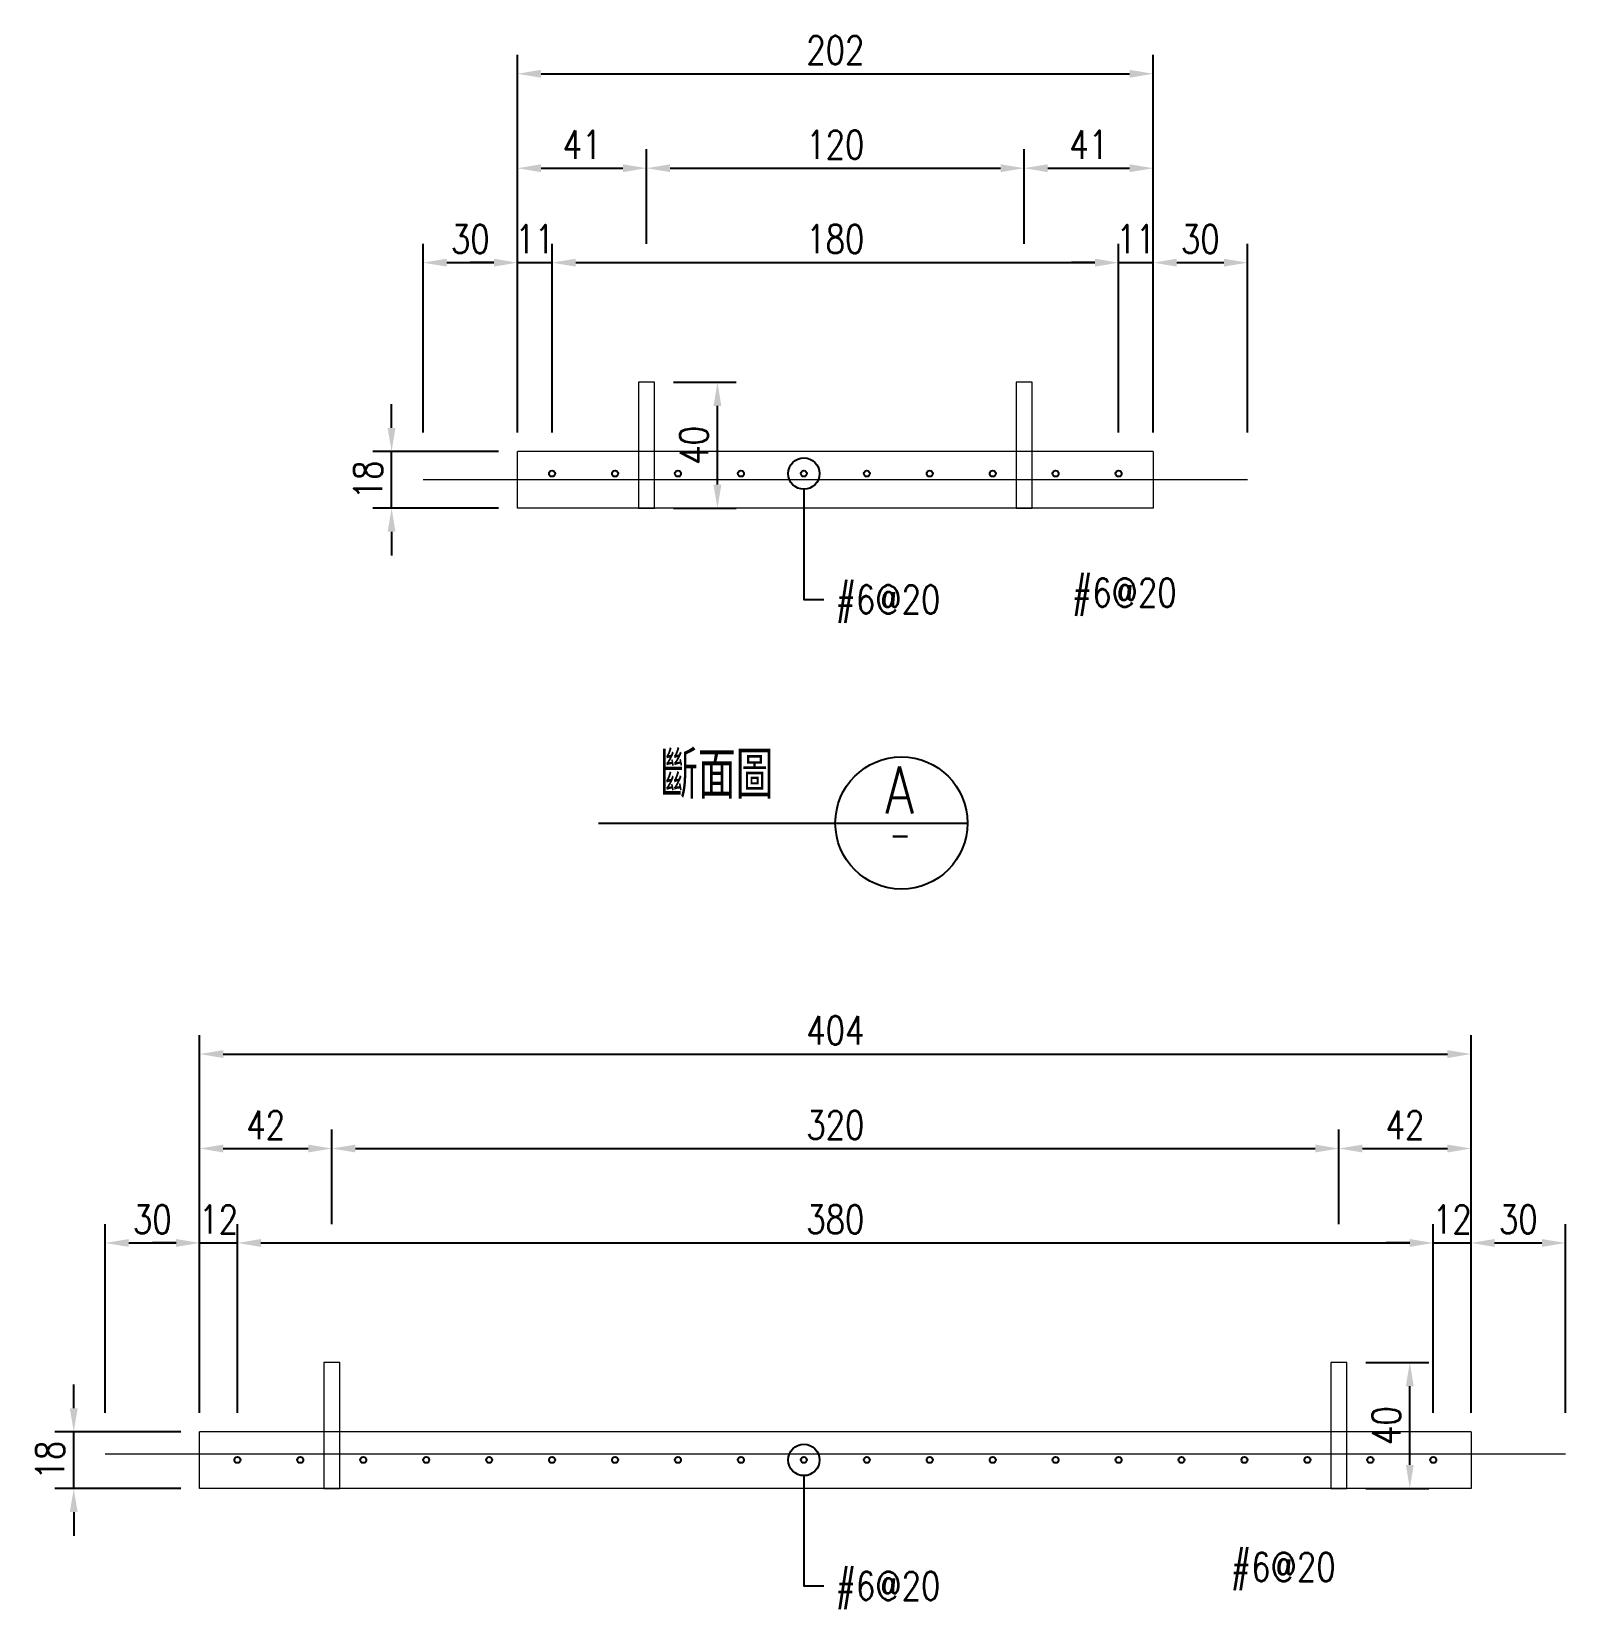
# Model space of a CAD drawing. Extents: x -4754 to 4964, y -19960 to 3942.
# Drawn here: x 272 to 760, y -10178 to -9677 of the extents above; entities that cross this region are included whole.
import ezdxf
from ezdxf.enums import TextEntityAlignment as Align

# ---------------------------------------------------------------- set-up
doc = ezdxf.new("R2010")
doc.units = 0
doc.header["$LTSCALE"] = 3
doc.layers.get('0').update_dxf_attribs({"linetype": 'CONTINUOUS'})
doc.layers.add('HB_0', color=7, linetype='CONTINUOUS', transparency=0.5)
for name, color, linetype in [('HB_DIM', 1, 'CONTINUOUS'), ('HB_TXT_CTEXT', 2, 'CONTINUOUS'), ('PVC_pipe', 4, 'CONTINUOUS'), ('鋼筋', 3, 'CONTINUOUS')]:
    doc.layers.add(name, color=color, linetype=linetype)
doc.styles.get("Standard").update_dxf_attribs({"font": 'ROMANS.shx', "width": 0.8, "bigfont": 'chineset.shx'})
doc.dimstyles.new('30', dxfattribs={"dimscale": 3, "dimtxt": 3, "dimasz": 2.5, "dimexe": 2, "dimexo": 2, "dimgap": 1, "dimtad": 1, "dimdsep": 46, "dimtxsty": 'Standard', "dimcen": 0, "dimclrd": 256, "dimclre": 256, "dimclrt": 2, "dimadec": 0, "dimazin": 0, "dimtfac": 1, "dimtix": 1, "dimtmove": 2, "dimatfit": 3, "dimfxl": 1, "dimtolj": 1, "dimtzin": 0, "dimarcsym": 0})

# ---------------------------------------------------------------- blocks, each defined once
blk = doc.blocks.new('slab_sectionA')
at = {"color": 3, "linetype": 'Continuous'}
for p, q in [((-75.29, 0), (0, 0)), ((0, 0), (42, 0))]:
    blk.add_line(p, q, dxfattribs=at)
at = {"color": 4, "linetype": 'Continuous'}
blk.add_circle((21, 0), 21, dxfattribs=at)
at = {"color": 3, "linetype": 'Continuous', "width": 0.8}
blk.add_text('斷面圖', height=15, rotation=360, dxfattribs=at).set_placement((-37.65, 16.03), align=Align.MIDDLE)
at = {"color": 0, "linetype": 'Continuous', "width": 0.8}
for tag, p, height in [('A', (15.81, 3), 15), ('-', (17.28, -7.5), 7.5)]:
    blk.add_attdef(tag, p, '', height=height, dxfattribs=at)
blk = doc.blocks.new('C')
at = {"color": 3, "linetype": 'Continuous'}
blk.add_circle((0, 0), 1.2, dxfattribs=at)
blk = doc.blocks.new('H_Circle_guide')
at = {"layer": 'HB_TXT_CTEXT', "color": 1, "linetype": 'Continuous'}
blk.add_lwpolyline([(0, -5), (0, -40), (6.37, -40)], dxfattribs=at)
blk.add_circle((0, 0), 5, dxfattribs=at)
at = {"color": 0, "linetype": 'Continuous', "width": 0.8}
blk.add_attdef('A', text='', height=9, dxfattribs=at).set_placement((10.06, -40), align=Align.MIDDLE_LEFT)
blk = doc.blocks.new('H_Arrow_guide')
at = {"layer": 'HB_TXT_CTEXT', "color": 1, "linetype": 'Continuous'}
blk.add_lwpolyline([(0, 0, 0, 2.5, 0), (0, -7.5, 0, 0, 0), (0, -37, 0, 0, 0), (7.5, -37, 0, 0, 0)], format="xyseb", dxfattribs=at)
at = {"color": 0, "linetype": 'Continuous', "width": 0.8}
blk.add_attdef('A', text='', height=9, dxfattribs=at).set_placement((9.65, -35.88), align=Align.MIDDLE_LEFT)
blk = doc.blocks.new('*D1079')
at = {"layer": 'HB_DIM', "linetype": 'Continuous', "lineweight": -2}
for p, q in [((426.8, -9804.1), (426.8, -9684.1)), ((628.8, -9804.1), (628.8, -9684.1)), ((434.3, -9690.1), (621.3, -9690.1))]:
    blk.add_line(p, q, dxfattribs=at)
at = {"layer": 'HB_DIM'}
for points in [[(434.3, -9688.85), (434.3, -9691.35), (426.8, -9690.1)], [(621.3, -9691.35), (621.3, -9688.85), (628.8, -9690.1)]]:
    blk.add_solid(points, dxfattribs=at)
at = {"layer": 'HB_DIM', "color": 2, "linetype": 'Continuous', "insert": (527.8, -9682.6), "char_height": 9, "attachment_point": 5, "rotation": 0}
blk.add_mtext('\\A1;202', dxfattribs=at)
blk = doc.blocks.new('*D1080')
at = {"layer": 'HB_DIM', "linetype": 'Continuous', "lineweight": -2}
for p, q in [((426.8, -9744.1), (426.8, -9714.1)), ((467.8, -9744.1), (467.8, -9714.1)), ((434.3, -9720.1), (460.3, -9720.1))]:
    blk.add_line(p, q, dxfattribs=at)
at = {"layer": 'HB_DIM'}
for points in [[(434.3, -9718.85), (434.3, -9721.35), (426.8, -9720.1)], [(460.3, -9721.35), (460.3, -9718.85), (467.8, -9720.1)]]:
    blk.add_solid(points, dxfattribs=at)
at = {"layer": 'HB_DIM', "color": 2, "linetype": 'Continuous', "insert": (447.3, -9712.6), "char_height": 9, "attachment_point": 5, "rotation": 0}
blk.add_mtext('\\A1;41', dxfattribs=at)
blk = doc.blocks.new('*D1081')
at = {"layer": 'HB_DIM', "linetype": 'Continuous', "lineweight": -2}
for p, q in [((467.8, -9744.1), (467.8, -9714.1)), ((587.8, -9744.1), (587.8, -9714.1)), ((475.3, -9720.1), (580.3, -9720.1))]:
    blk.add_line(p, q, dxfattribs=at)
at = {"layer": 'HB_DIM'}
for points in [[(475.3, -9718.85), (475.3, -9721.35), (467.8, -9720.1)], [(580.3, -9721.35), (580.3, -9718.85), (587.8, -9720.1)]]:
    blk.add_solid(points, dxfattribs=at)
at = {"layer": 'HB_DIM', "color": 2, "linetype": 'Continuous', "insert": (527.8, -9712.6), "char_height": 9, "attachment_point": 5, "rotation": 0}
blk.add_mtext('\\A1;120', dxfattribs=at)
blk = doc.blocks.new('*D1082')
at = {"layer": 'HB_DIM', "linetype": 'Continuous', "lineweight": -2}
for p, q in [((587.8, -9744.1), (587.8, -9714.1)), ((628.8, -9744.1), (628.8, -9714.1)), ((595.3, -9720.1), (621.3, -9720.1))]:
    blk.add_line(p, q, dxfattribs=at)
at = {"layer": 'HB_DIM'}
for points in [[(595.3, -9718.85), (595.3, -9721.35), (587.8, -9720.1)], [(621.3, -9721.35), (621.3, -9718.85), (628.8, -9720.1)]]:
    blk.add_solid(points, dxfattribs=at)
at = {"layer": 'HB_DIM', "color": 2, "linetype": 'Continuous', "insert": (608.3, -9712.6), "char_height": 9, "attachment_point": 5, "rotation": 0}
blk.add_mtext('\\A1;41', dxfattribs=at)
blk = doc.blocks.new('*D1083')
at = {"layer": 'HB_DIM', "linetype": 'Continuous', "lineweight": -2}
for p, q in [((396.8, -9804.1), (396.8, -9744.1)), ((426.8, -9804.1), (426.8, -9744.1)), ((404.3, -9750.1), (419.3, -9750.1))]:
    blk.add_line(p, q, dxfattribs=at)
at = {"layer": 'HB_DIM'}
for points in [[(404.3, -9748.85), (404.3, -9751.35), (396.8, -9750.1)], [(419.3, -9751.35), (419.3, -9748.85), (426.8, -9750.1)]]:
    blk.add_solid(points, dxfattribs=at)
at = {"layer": 'HB_DIM', "color": 2, "linetype": 'Continuous', "insert": (411.8, -9742.6), "char_height": 9, "attachment_point": 5, "rotation": 0}
blk.add_mtext('\\A1;30', dxfattribs=at)
blk = doc.blocks.new('*D1084')
at = {"layer": 'HB_DIM', "linetype": 'Continuous', "lineweight": -2}
for p, q in [((426.8, -9804.1), (426.8, -9744.1)), ((437.8, -9804.1), (437.8, -9744.1)), ((419.3, -9750.1), (411.8, -9750.1)), ((426.8, -9750.1), (437.8, -9750.1)), ((445.3, -9750.1), (452.8, -9750.1))]:
    blk.add_line(p, q, dxfattribs=at)
at = {"layer": 'HB_DIM'}
for points in [[(419.3, -9751.35), (419.3, -9748.85), (426.8, -9750.1)], [(445.3, -9748.85), (445.3, -9751.35), (437.8, -9750.1)]]:
    blk.add_solid(points, dxfattribs=at)
at = {"layer": 'HB_DIM', "color": 2, "linetype": 'Continuous', "insert": (432.3, -9742.6), "char_height": 9, "attachment_point": 5, "rotation": 0}
blk.add_mtext('\\A1;11', dxfattribs=at)
blk = doc.blocks.new('*D1085')
at = {"layer": 'HB_DIM', "linetype": 'Continuous', "lineweight": -2}
for p, q in [((437.8, -9804.1), (437.8, -9744.1)), ((617.8, -9804.1), (617.8, -9744.1)), ((445.3, -9750.1), (610.3, -9750.1))]:
    blk.add_line(p, q, dxfattribs=at)
at = {"layer": 'HB_DIM'}
for points in [[(445.3, -9748.85), (445.3, -9751.35), (437.8, -9750.1)], [(610.3, -9751.35), (610.3, -9748.85), (617.8, -9750.1)]]:
    blk.add_solid(points, dxfattribs=at)
at = {"layer": 'HB_DIM', "color": 2, "linetype": 'Continuous', "insert": (527.8, -9742.6), "char_height": 9, "attachment_point": 5, "rotation": 0}
blk.add_mtext('\\A1;180', dxfattribs=at)
blk = doc.blocks.new('*D1086')
at = {"layer": 'HB_DIM', "linetype": 'Continuous', "lineweight": -2}
for p, q in [((617.8, -9804.1), (617.8, -9744.1)), ((628.8, -9804.1), (628.8, -9744.1)), ((610.3, -9750.1), (602.8, -9750.1)), ((617.8, -9750.1), (628.8, -9750.1)), ((636.3, -9750.1), (643.8, -9750.1))]:
    blk.add_line(p, q, dxfattribs=at)
at = {"layer": 'HB_DIM'}
for points in [[(610.3, -9751.35), (610.3, -9748.85), (617.8, -9750.1)], [(636.3, -9748.85), (636.3, -9751.35), (628.8, -9750.1)]]:
    blk.add_solid(points, dxfattribs=at)
at = {"layer": 'HB_DIM', "color": 2, "linetype": 'Continuous', "insert": (623.3, -9742.6), "char_height": 9, "attachment_point": 5, "rotation": 0}
blk.add_mtext('\\A1;11', dxfattribs=at)
blk = doc.blocks.new('*D1087')
at = {"layer": 'HB_DIM', "linetype": 'Continuous', "lineweight": -2}
for p, q in [((628.8, -9804.1), (628.8, -9744.1)), ((658.8, -9804.1), (658.8, -9744.1)), ((636.3, -9750.1), (651.3, -9750.1))]:
    blk.add_line(p, q, dxfattribs=at)
at = {"layer": 'HB_DIM'}
for points in [[(636.3, -9748.85), (636.3, -9751.35), (628.8, -9750.1)], [(651.3, -9751.35), (651.3, -9748.85), (658.8, -9750.1)]]:
    blk.add_solid(points, dxfattribs=at)
at = {"layer": 'HB_DIM', "color": 2, "linetype": 'Continuous', "insert": (643.8, -9742.6), "char_height": 9, "attachment_point": 5, "rotation": 0}
blk.add_mtext('\\A1;30', dxfattribs=at)
blk = doc.blocks.new('*D1088')
at = {"layer": 'HB_DIM', "linetype": 'Continuous', "lineweight": -2}
for p, q in [((386.8, -9802.6), (386.8, -9795.1)), ((420.8, -9810.1), (380.8, -9810.1)), ((386.8, -9828.1), (386.8, -9810.1)), ((420.8, -9828.1), (380.8, -9828.1)), ((386.8, -9835.6), (386.8, -9843.1))]:
    blk.add_line(p, q, dxfattribs=at)
at = {"layer": 'HB_DIM'}
for points in [[(385.55, -9802.6), (388.05, -9802.6), (386.8, -9810.1)], [(388.05, -9835.6), (385.55, -9835.6), (386.8, -9828.1)]]:
    blk.add_solid(points, dxfattribs=at)
at = {"layer": 'HB_DIM', "color": 2, "linetype": 'Continuous', "insert": (379.3, -9819.1), "char_height": 9, "attachment_point": 5, "rotation": 90}
blk.add_mtext('\\A1;18', dxfattribs=at)
blk = doc.blocks.new('*D1089')
at = {"layer": 'HB_DIM', "linetype": 'Continuous', "lineweight": -2}
for p, q in [((476.34, -9788.1), (496.34, -9788.1)), ((490.34, -9820.6), (490.34, -9795.6)), ((476.34, -9828.1), (496.34, -9828.1))]:
    blk.add_line(p, q, dxfattribs=at)
at = {"layer": 'HB_DIM'}
for points in [[(491.59, -9795.6), (489.09, -9795.6), (490.34, -9788.1)], [(489.09, -9820.6), (491.59, -9820.6), (490.34, -9828.1)]]:
    blk.add_solid(points, dxfattribs=at)
at = {"layer": 'HB_DIM', "color": 2, "linetype": 'Continuous', "insert": (482.84, -9808.1), "char_height": 9, "attachment_point": 5, "rotation": 90}
blk.add_mtext('\\A1;40', dxfattribs=at)
blk = doc.blocks.new('*D1090')
at = {"layer": 'HB_DIM', "linetype": 'Continuous', "lineweight": -2}
for p, q in [((325.8, -10115.49), (325.8, -9995.49)), ((729.8, -10115.49), (729.8, -9995.49)), ((333.3, -10001.49), (722.3, -10001.49))]:
    blk.add_line(p, q, dxfattribs=at)
at = {"layer": 'HB_DIM'}
for points in [[(333.3, -10000.24), (333.3, -10002.74), (325.8, -10001.49)], [(722.3, -10002.74), (722.3, -10000.24), (729.8, -10001.49)]]:
    blk.add_solid(points, dxfattribs=at)
at = {"layer": 'HB_DIM', "color": 2, "linetype": 'Continuous', "insert": (527.8, -9993.99), "char_height": 9, "attachment_point": 5, "rotation": 0}
blk.add_mtext('\\A1;404', dxfattribs=at)
blk = doc.blocks.new('*D1091')
at = {"layer": 'HB_DIM', "linetype": 'Continuous', "lineweight": -2}
for p, q in [((325.8, -10055.49), (325.8, -10025.49)), ((367.8, -10055.49), (367.8, -10025.49)), ((333.3, -10031.49), (360.3, -10031.49))]:
    blk.add_line(p, q, dxfattribs=at)
at = {"layer": 'HB_DIM'}
for points in [[(333.3, -10030.24), (333.3, -10032.74), (325.8, -10031.49)], [(360.3, -10032.74), (360.3, -10030.24), (367.8, -10031.49)]]:
    blk.add_solid(points, dxfattribs=at)
at = {"layer": 'HB_DIM', "color": 2, "linetype": 'Continuous', "insert": (346.8, -10023.99), "char_height": 9, "attachment_point": 5, "rotation": 0}
blk.add_mtext('\\A1;42', dxfattribs=at)
blk = doc.blocks.new('*D1092')
at = {"layer": 'HB_DIM', "linetype": 'Continuous', "lineweight": -2}
for p, q in [((367.8, -10055.49), (367.8, -10025.49)), ((687.8, -10055.49), (687.8, -10025.49)), ((375.3, -10031.49), (680.3, -10031.49))]:
    blk.add_line(p, q, dxfattribs=at)
at = {"layer": 'HB_DIM'}
for points in [[(375.3, -10030.24), (375.3, -10032.74), (367.8, -10031.49)], [(680.3, -10032.74), (680.3, -10030.24), (687.8, -10031.49)]]:
    blk.add_solid(points, dxfattribs=at)
at = {"layer": 'HB_DIM', "color": 2, "linetype": 'Continuous', "insert": (527.8, -10023.99), "char_height": 9, "attachment_point": 5, "rotation": 0}
blk.add_mtext('\\A1;320', dxfattribs=at)
blk = doc.blocks.new('*D1093')
at = {"layer": 'HB_DIM', "linetype": 'Continuous', "lineweight": -2}
for p, q in [((687.8, -10055.49), (687.8, -10025.49)), ((729.8, -10055.49), (729.8, -10025.49)), ((695.3, -10031.49), (722.3, -10031.49))]:
    blk.add_line(p, q, dxfattribs=at)
at = {"layer": 'HB_DIM'}
for points in [[(695.3, -10030.24), (695.3, -10032.74), (687.8, -10031.49)], [(722.3, -10032.74), (722.3, -10030.24), (729.8, -10031.49)]]:
    blk.add_solid(points, dxfattribs=at)
at = {"layer": 'HB_DIM', "color": 2, "linetype": 'Continuous', "insert": (708.8, -10023.99), "char_height": 9, "attachment_point": 5, "rotation": 0}
blk.add_mtext('\\A1;42', dxfattribs=at)
blk = doc.blocks.new('*D1094')
at = {"layer": 'HB_DIM', "linetype": 'Continuous', "lineweight": -2}
for p, q in [((295.8, -10115.49), (295.8, -10055.49)), ((325.8, -10115.49), (325.8, -10055.49)), ((303.3, -10061.49), (318.3, -10061.49))]:
    blk.add_line(p, q, dxfattribs=at)
at = {"layer": 'HB_DIM'}
for points in [[(303.3, -10060.24), (303.3, -10062.74), (295.8, -10061.49)], [(318.3, -10062.74), (318.3, -10060.24), (325.8, -10061.49)]]:
    blk.add_solid(points, dxfattribs=at)
at = {"layer": 'HB_DIM', "color": 2, "linetype": 'Continuous', "insert": (310.8, -10053.99), "char_height": 9, "attachment_point": 5, "rotation": 0}
blk.add_mtext('\\A1;30', dxfattribs=at)
blk = doc.blocks.new('*D1095')
at = {"layer": 'HB_DIM', "linetype": 'Continuous', "lineweight": -2}
for p, q in [((325.8, -10115.49), (325.8, -10055.49)), ((337.8, -10115.49), (337.8, -10055.49)), ((318.3, -10061.49), (310.8, -10061.49)), ((325.8, -10061.49), (337.8, -10061.49)), ((345.3, -10061.49), (352.8, -10061.49))]:
    blk.add_line(p, q, dxfattribs=at)
at = {"layer": 'HB_DIM'}
for points in [[(318.3, -10062.74), (318.3, -10060.24), (325.8, -10061.49)], [(345.3, -10060.24), (345.3, -10062.74), (337.8, -10061.49)]]:
    blk.add_solid(points, dxfattribs=at)
at = {"layer": 'HB_DIM', "color": 2, "linetype": 'Continuous', "insert": (331.8, -10053.99), "char_height": 9, "attachment_point": 5, "rotation": 0}
blk.add_mtext('\\A1;12', dxfattribs=at)
blk = doc.blocks.new('*D1096')
at = {"layer": 'HB_DIM', "linetype": 'Continuous', "lineweight": -2}
for p, q in [((337.8, -10115.49), (337.8, -10055.49)), ((717.8, -10115.49), (717.8, -10055.49)), ((345.3, -10061.49), (710.3, -10061.49))]:
    blk.add_line(p, q, dxfattribs=at)
at = {"layer": 'HB_DIM'}
for points in [[(345.3, -10060.24), (345.3, -10062.74), (337.8, -10061.49)], [(710.3, -10062.74), (710.3, -10060.24), (717.8, -10061.49)]]:
    blk.add_solid(points, dxfattribs=at)
at = {"layer": 'HB_DIM', "color": 2, "linetype": 'Continuous', "insert": (527.8, -10053.99), "char_height": 9, "attachment_point": 5, "rotation": 0}
blk.add_mtext('\\A1;380', dxfattribs=at)
blk = doc.blocks.new('*D1097')
at = {"layer": 'HB_DIM', "linetype": 'Continuous', "lineweight": -2}
for p, q in [((717.8, -10115.49), (717.8, -10055.49)), ((729.8, -10115.49), (729.8, -10055.49)), ((710.3, -10061.49), (702.8, -10061.49)), ((717.8, -10061.49), (729.8, -10061.49)), ((737.3, -10061.49), (744.8, -10061.49))]:
    blk.add_line(p, q, dxfattribs=at)
at = {"layer": 'HB_DIM'}
for points in [[(710.3, -10062.74), (710.3, -10060.24), (717.8, -10061.49)], [(737.3, -10060.24), (737.3, -10062.74), (729.8, -10061.49)]]:
    blk.add_solid(points, dxfattribs=at)
at = {"layer": 'HB_DIM', "color": 2, "linetype": 'Continuous', "insert": (723.8, -10053.99), "char_height": 9, "attachment_point": 5, "rotation": 0}
blk.add_mtext('\\A1;12', dxfattribs=at)
blk = doc.blocks.new('*D1098')
at = {"layer": 'HB_DIM', "linetype": 'Continuous', "lineweight": -2}
for p, q in [((729.8, -10115.49), (729.8, -10055.49)), ((759.8, -10115.49), (759.8, -10055.49)), ((737.3, -10061.49), (752.3, -10061.49))]:
    blk.add_line(p, q, dxfattribs=at)
at = {"layer": 'HB_DIM'}
for points in [[(737.3, -10060.24), (737.3, -10062.74), (729.8, -10061.49)], [(752.3, -10062.74), (752.3, -10060.24), (759.8, -10061.49)]]:
    blk.add_solid(points, dxfattribs=at)
at = {"layer": 'HB_DIM', "color": 2, "linetype": 'Continuous', "insert": (744.8, -10053.99), "char_height": 9, "attachment_point": 5, "rotation": 0}
blk.add_mtext('\\A1;30', dxfattribs=at)
blk = doc.blocks.new('*D1099')
at = {"layer": 'HB_DIM', "linetype": 'Continuous', "lineweight": -2}
for p, q in [((285.8, -10113.99), (285.8, -10106.49)), ((319.8, -10121.49), (279.8, -10121.49)), ((285.8, -10139.49), (285.8, -10121.49)), ((319.8, -10139.49), (279.8, -10139.49)), ((285.8, -10146.99), (285.8, -10154.49))]:
    blk.add_line(p, q, dxfattribs=at)
at = {"layer": 'HB_DIM'}
for points in [[(284.55, -10113.99), (287.05, -10113.99), (285.8, -10121.49)], [(287.05, -10146.99), (284.55, -10146.99), (285.8, -10139.49)]]:
    blk.add_solid(points, dxfattribs=at)
at = {"layer": 'HB_DIM', "color": 2, "linetype": 'Continuous', "insert": (278.3, -10130.49), "char_height": 9, "attachment_point": 5, "rotation": 90}
blk.add_mtext('\\A1;18', dxfattribs=at)
blk = doc.blocks.new('*D1100')
at = {"layer": 'HB_DIM', "linetype": 'Continuous', "lineweight": -2}
for p, q in [((696.34, -10099.49), (716.34, -10099.49)), ((710.34, -10131.99), (710.34, -10106.99)), ((696.34, -10139.49), (716.34, -10139.49))]:
    blk.add_line(p, q, dxfattribs=at)
at = {"layer": 'HB_DIM'}
for points in [[(711.59, -10106.99), (709.09, -10106.99), (710.34, -10099.49)], [(709.09, -10131.99), (711.59, -10131.99), (710.34, -10139.49)]]:
    blk.add_solid(points, dxfattribs=at)
at = {"layer": 'HB_DIM', "color": 2, "linetype": 'Continuous', "insert": (702.84, -10119.49), "char_height": 9, "attachment_point": 5, "rotation": 90}
blk.add_mtext('\\A1;40', dxfattribs=at)

msp = doc.modelspace()

# ---------------------------------------------------------------- linework, layer by layer
at = {"layer": 'HB_0', "lineweight": 5}
for p, q in [((628.799, -9810.095), (426.799, -9810.095)), ((426.799, -9828.095), (426.799, -9810.095)), ((628.799, -9810.095), (628.799, -9828.095)), ((628.799, -9828.095), (426.799, -9828.095)), ((729.799, -10121.495), (325.799, -10121.495)), ((325.799, -10139.495), (325.799, -10121.495)), ((729.799, -10121.495), (729.799, -10139.495)), ((729.799, -10139.495), (325.799, -10139.495))]:
    msp.add_line(p, q, dxfattribs=at)
at = {"layer": 'PVC_pipe', "lineweight": 5}
for points in [[(465.259, -9828.095), (470.339, -9828.095), (470.339, -9788.095), (465.259, -9788.095), (465.259, -9828.095)], [(585.259, -9828.095), (590.339, -9828.095), (590.339, -9788.095), (585.259, -9788.095), (585.259, -9828.095)], [(365.259, -10139.495), (370.339, -10139.495), (370.339, -10099.495), (365.259, -10099.495), (365.259, -10139.495)], [(685.259, -10139.495), (690.339, -10139.495), (690.339, -10099.495), (685.259, -10099.495), (685.259, -10139.495)]]:
    msp.add_lwpolyline(points, dxfattribs=at)
at = {"layer": '鋼筋', "lineweight": 5}
for p, q in [((396.799, -9819.005, -10), (518.799, -9819.005, -10)), ((396.799, -9819.005, 10), (518.799, -9819.005, 10)), ((518.799, -9819.005, -10), (527.799, -9819.005, -10)), ((518.799, -9819.005, 10), (527.799, -9819.005, 10)), ((527.799, -9819.005, -10), (536.799, -9819.005, -10)), ((527.799, -9819.005, 10), (536.799, -9819.005, 10)), ((536.799, -9819.005, -10), (658.799, -9819.005, -10)), ((536.799, -9819.005, 10), (658.799, -9819.005, 10)), ((295.799, -10128.495, 10), (518.799, -10128.495, 10)), ((295.799, -10128.495, -10), (518.799, -10128.495, -10)), ((518.799, -10128.495, 10), (527.799, -10128.495, 10)), ((518.799, -10128.495, -10), (527.799, -10128.495, -10)), ((527.799, -10128.495, 10), (536.799, -10128.495, 10)), ((527.799, -10128.495, -10), (536.799, -10128.495, -10)), ((536.799, -10128.495, 10), (759.799, -10128.495, 10)), ((536.799, -10128.495, -10), (759.799, -10128.495, -10))]:
    msp.add_line(p, q, dxfattribs=at)

# ---------------------------------------------------------------- block references
at = {"layer": 'HB_TXT_CTEXT', "color": 0, "linetype": 'Continuous'}
for name, p in [('H_Circle_guide', (517.799, -9817.095)), ('H_Arrow_guide', (593.299, -9819.005, -10)), ('H_Arrow_guide', (593.299, -9819.005, 10)), ('H_Circle_guide', (517.799, -10130.405)), ('H_Arrow_guide', (643.799, -10128.495, 10)), ('H_Arrow_guide', (643.799, -10128.495, -10))]:
    msp.add_blockref(name, p, dxfattribs=at).add_auto_attribs({'A': '#6@20'})
at = {"layer": 'HB_TXT_CTEXT', "color": 0, "linetype": 'Continuous', "rotation": 360}
msp.add_blockref('slab_sectionA', (527.799, -9928.095), dxfattribs=at).add_auto_attribs({'A': 'A', '-': '-'})
at = {"layer": '鋼筋', "linetype": 'Continuous', "xscale": 0.7958333333333333, "yscale": 0.7958333333333333, "zscale": 0.7958333333333333}
for p in [(437.799, -9817.095), (457.799, -9817.095), (477.799, -9817.095), (497.799, -9817.095), (517.799, -9817.095), (537.799, -9817.095), (557.799, -9817.095), (577.799, -9817.095), (597.799, -9817.095), (617.799, -9817.095), (337.799, -10130.405), (357.799, -10130.405), (377.799, -10130.405), (397.799, -10130.405), (417.799, -10130.405), (437.799, -10130.405), (457.799, -10130.405), (477.799, -10130.405), (497.799, -10130.405), (517.799, -10130.405), (537.799, -10130.405), (557.799, -10130.405), (577.799, -10130.405), (597.799, -10130.405), (617.799, -10130.405), (637.799, -10130.405), (657.799, -10130.405), (677.799, -10130.405), (697.799, -10130.405), (717.799, -10130.405)]:
    msp.add_blockref('C', p, dxfattribs=at)

# ---------------------------------------------------------------- dimensions: what is measured, and where the dimension line sits
at = {"layer": 'HB_DIM', "linetype": 'Continuous'}
for base, p1, p2, angle, override, picture, middle in [((628.799, -9690.095), (426.799, -9810.095), (628.799, -9810.095), 0, {"dimpost": '<>'}, '*D1079', (527.799, -9682.595)), ((467.799, -9720.095), (426.799, -9750.095), (467.799, -9750.095), 0, {"dimpost": '<>'}, '*D1080', (447.299, -9712.595)), ((587.799, -9720.095), (467.799, -9750.095), (587.799, -9750.095), 0, {"dimpost": '<>'}, '*D1081', (527.799, -9712.595)), ((628.799, -9720.095), (587.799, -9750.095), (628.799, -9750.095), 0, {"dimpost": '<>'}, '*D1082', (608.299, -9712.595)), ((426.799, -9750.095), (396.799, -9810.095, -10), (426.799, -9810.095), 0, {"dimpost": '<>'}, '*D1083', (411.799, -9742.595)), ((437.799, -9750.095), (426.799, -9810.095), (437.799, -9810.095), 0, {"dimpost": '<>'}, '*D1084', (432.299, -9742.595)), ((617.799, -9750.095), (437.799, -9810.095), (617.799, -9810.095), 0, {"dimpost": '<>'}, '*D1085', (527.799, -9742.595)), ((628.799, -9750.095), (617.799, -9810.095), (628.799, -9810.095), 0, {"dimpost": '<>'}, '*D1086', (623.299, -9742.595)), ((658.799, -9750.095), (628.799, -9810.095), (658.799, -9810.095, -10), 0, {"dimpost": '<>'}, '*D1087', (643.799, -9742.595)), ((490.339, -9788.095), (470.339, -9828.095), (470.339, -9788.095), 90, {"dimtad": 4, "dimpost": '<>'}, '*D1089', (482.839, -9808.095)), ((386.799, -9810.095), (426.799, -9828.095), (426.799, -9810.095), 90, {"dimtad": 4, "dimpost": '<>'}, '*D1088', (379.299, -9819.095)), ((729.799, -10001.495), (325.799, -10121.495), (729.799, -10121.495), 0, {"dimpost": '<>'}, '*D1090', (527.799, -9993.995)), ((367.799, -10031.495), (325.799, -10061.495), (367.799, -10061.495), 0, {"dimpost": '<>'}, '*D1091', (346.799, -10023.995)), ((687.799, -10031.495), (367.799, -10061.495), (687.799, -10061.495), 0, {"dimpost": '<>'}, '*D1092', (527.799, -10023.995)), ((729.799, -10031.495), (687.799, -10061.495), (729.799, -10061.495), 0, {"dimpost": '<>'}, '*D1093', (708.799, -10023.995)), ((325.799, -10061.495), (295.799, -10121.495, 10), (325.799, -10121.495), 0, {"dimpost": '<>'}, '*D1094', (310.799, -10053.995)), ((337.799, -10061.495), (325.799, -10121.495), (337.799, -10121.495), 0, {"dimpost": '<>'}, '*D1095', (331.799, -10053.995)), ((717.799, -10061.495), (337.799, -10121.495), (717.799, -10121.495), 0, {"dimpost": '<>'}, '*D1096', (527.799, -10053.995)), ((729.799, -10061.495), (717.799, -10121.495), (729.799, -10121.495), 0, {"dimpost": '<>'}, '*D1097', (723.799, -10053.995)), ((759.799, -10061.495), (729.799, -10121.495), (759.799, -10121.495, 10), 0, {"dimpost": '<>'}, '*D1098', (744.799, -10053.995)), ((710.339, -10099.495), (690.339, -10139.495), (690.339, -10099.495), 90, {"dimtad": 4, "dimpost": '<>'}, '*D1100', (702.839, -10119.495)), ((285.799, -10121.495), (325.799, -10139.495), (325.799, -10121.495), 90, {"dimtad": 4, "dimpost": '<>'}, '*D1099', (278.299, -10130.495))]:
    dim = msp.add_linear_dim(base=base, p1=p1, p2=p2, angle=angle, dimstyle='30', override=override, dxfattribs=at)
    dim.commit()
    dim.dimension.update_dxf_attribs({"geometry": picture, "text_midpoint": middle})

doc.saveas('drawing.dxf')
